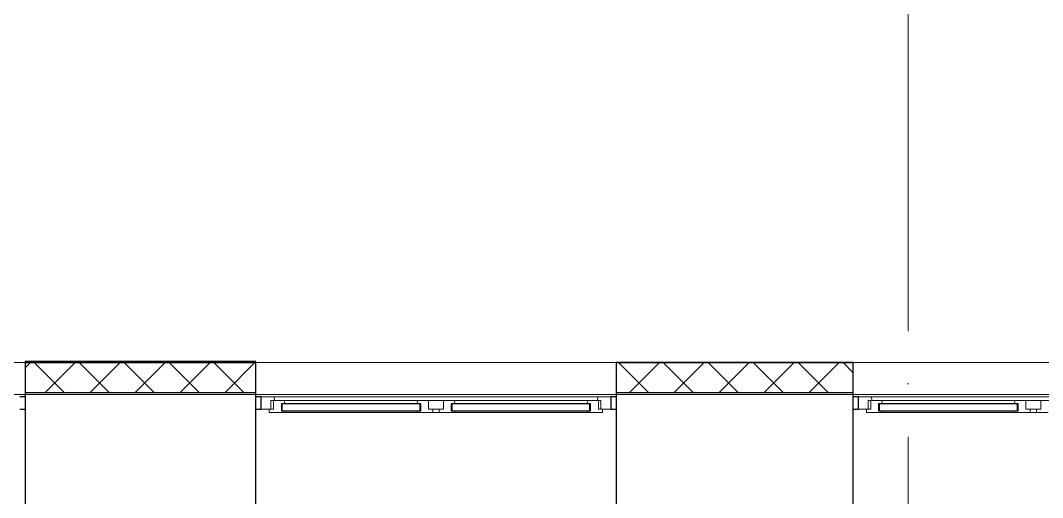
# Model space of a CAD drawing. Header units: millimetres. Extents: x -695119 to 412940, y -249585 to 622758.
# Drawn here: x 150 to 4976, y 108099 to 110354 of the extents above; entities that cross this region are included whole.
import ezdxf

# ---------------------------------------------------------------- set-up
doc = ezdxf.new("R2010")
doc.units = ezdxf.units.MM
doc.linetypes.add('ADSK_Линия сетки', pattern=[25, 20, -2.5, 0, -2.5])
for name, color, linetype, lineweight in [('_ Окна', 252, 'Continuous', 30), ('Окна', 252, 'Continuous', 9), ('Оси', 252, 'Continuous', 9), ('Стены внутренние', 252, 'Continuous', 18), ('Стены наружные', 252, 'Continuous', 18), ('Стены штриховка', 7, 'Continuous', 9)]:
    doc.layers.add(name, color=color, linetype=linetype, lineweight=lineweight)

# ---------------------------------------------------------------- blocks, each defined once
blk = doc.blocks.new('1 этаж')
at = {"layer": '_ Окна', "color": 251, "true_color": 0x636466}
for p, q in [((-44777.8, 27398.3), (-44802.8, 27398.3)), ((-43662.8, 27398.3), (-43687.8, 27398.3)), ((-43662.8, 27340.3), (-43662.8, 27398.3)), ((-43564.8, 27364.3), (-43567.8, 27364.3)), ((-43567.8, 27364.3), (-43567.8, 27332.3)), ((-42912.8, 27364.3), (-43564.8, 27364.3)), ((-43564.8, 27364.3), (-43564.8, 27332.3)), ((-43564.8, 27332.3), (-43564.8, 27364.3)), ((-42912.8, 27332.3), (-42912.8, 27364.3)), ((-42912.8, 27364.3), (-42912.8, 27332.3)), ((-42909.8, 27364.3), (-42912.8, 27364.3)), ((-42909.8, 27332.3), (-42909.8, 27364.3)), ((-42762.8, 27364.3), (-42765.8, 27364.3)), ((-42765.8, 27364.3), (-42765.8, 27332.3)), ((-42110.8, 27364.3), (-42762.8, 27364.3)), ((-42762.8, 27364.3), (-42762.8, 27332.3)), ((-42762.8, 27332.3), (-42762.8, 27364.3)), ((-42110.8, 27332.3), (-42110.8, 27364.3)), ((-42110.8, 27364.3), (-42110.8, 27332.3)), ((-42107.8, 27364.3), (-42110.8, 27364.3)), ((-42107.8, 27332.3), (-42107.8, 27364.3)), ((-41987.8, 27398.3), (-42012.8, 27398.3)), ((-42012.8, 27398.3), (-42012.8, 27340.3)), ((-40842.8, 27398.3), (-40867.8, 27398.3)), ((-40842.8, 27340.3), (-40842.8, 27398.3)), ((-40744.8, 27364.3), (-40747.8, 27364.3)), ((-40747.8, 27364.3), (-40747.8, 27332.3)), ((-40092.8, 27364.3), (-40744.8, 27364.3)), ((-40744.8, 27364.3), (-40744.8, 27332.3)), ((-40744.8, 27332.3), (-40744.8, 27364.3)), ((-40092.8, 27332.3), (-40092.8, 27364.3)), ((-40092.8, 27364.3), (-40092.8, 27332.3)), ((-40089.8, 27364.3), (-40092.8, 27364.3)), ((-40089.8, 27332.3), (-40089.8, 27364.3)), ((-44802.8, 27340.3), (-44777.8, 27340.3)), ((-43687.8, 27340.3), (-43662.8, 27340.3)), ((-43567.8, 27332.3), (-43564.8, 27332.3)), ((-43564.8, 27332.3), (-42912.8, 27332.3)), ((-42912.8, 27332.3), (-42909.8, 27332.3)), ((-42765.8, 27332.3), (-42762.8, 27332.3)), ((-42762.8, 27332.3), (-42110.8, 27332.3)), ((-42110.8, 27332.3), (-42107.8, 27332.3)), ((-42012.8, 27340.3), (-41987.8, 27340.3)), ((-40867.8, 27340.3), (-40842.8, 27340.3)), ((-40747.8, 27332.3), (-40744.8, 27332.3)), ((-40744.8, 27332.3), (-40092.8, 27332.3)), ((-40092.8, 27332.3), (-40089.8, 27332.3))]:
    blk.add_line(p, q, dxfattribs=at)
at = {"layer": '_ Окна', "color": 251, "lineweight": 18, "true_color": 0x636466}
for p, q in [((-43603.4, 27398.3), (-43662.8, 27398.3)), ((-43662.8, 27398.3), (-43662.8, 27340.3)), ((-43616.8, 27340.3), (-43616.8, 27381.3)), ((-43616.8, 27381.3), (-43604.8, 27381.3)), ((-43604.8, 27381.3), (-43604.8, 27340.3)), ((-43554.4, 27381.3), (-43604.8, 27381.3)), ((-43598.8, 27381.3), (-43603.4, 27398.3)), ((-43567.8, 27332.3), (-43567.8, 27364.3)), ((-43567.8, 27364.3), (-43549.8, 27364.3)), ((-43549.8, 27364.3), (-43554.4, 27381.3)), ((-42923.2, 27381.3), (-42927.8, 27364.3)), ((-42927.8, 27364.3), (-42909.8, 27364.3)), ((-42872.8, 27381.3), (-42923.2, 27381.3)), ((-42909.8, 27364.3), (-42909.8, 27332.3)), ((-42872.8, 27340.3), (-42872.8, 27381.3)), ((-42802.8, 27381.3), (-42802.8, 27340.3)), ((-42752.4, 27381.3), (-42802.8, 27381.3)), ((-42765.8, 27332.3), (-42765.8, 27364.3)), ((-42765.8, 27364.3), (-42747.8, 27364.3)), ((-42747.8, 27364.3), (-42752.4, 27381.3)), ((-42121.2, 27381.3), (-42125.8, 27364.3)), ((-42125.8, 27364.3), (-42107.8, 27364.3)), ((-42070.8, 27381.3), (-42121.2, 27381.3)), ((-42107.8, 27364.3), (-42107.8, 27332.3)), ((-42072.2, 27398.3), (-42076.8, 27381.3)), ((-42012.8, 27398.3), (-42072.2, 27398.3)), ((-42070.8, 27340.3), (-42070.8, 27381.3)), ((-42070.8, 27381.3), (-42058.8, 27381.3)), ((-42058.8, 27381.3), (-42058.8, 27340.3)), ((-42012.8, 27340.3), (-42012.8, 27398.3)), ((-40783.4, 27398.3), (-40842.8, 27398.3)), ((-40842.8, 27398.3), (-40842.8, 27340.3)), ((-40796.8, 27340.3), (-40796.8, 27381.3)), ((-40796.8, 27381.3), (-40784.8, 27381.3)), ((-40784.8, 27381.3), (-40784.8, 27340.3)), ((-40734.4, 27381.3), (-40784.8, 27381.3)), ((-40778.8, 27381.3), (-40783.4, 27398.3)), ((-40747.8, 27332.3), (-40747.8, 27364.3)), ((-40747.8, 27364.3), (-40729.8, 27364.3)), ((-40729.8, 27364.3), (-40734.4, 27381.3)), ((-40103.2, 27381.3), (-40107.8, 27364.3)), ((-40107.8, 27364.3), (-40089.8, 27364.3)), ((-40052.8, 27381.3), (-40103.2, 27381.3)), ((-40089.8, 27364.3), (-40089.8, 27332.3)), ((-40052.8, 27340.3), (-40052.8, 27381.3)), ((-39982.8, 27381.3), (-39982.8, 27340.3)), ((-39932.4, 27381.3), (-39982.8, 27381.3)), ((-43662.8, 27340.3), (-43624.8, 27340.3)), ((-43604.8, 27340.3), (-43624.8, 27340.3)), ((-43624.8, 27340.3), (-43624.8, 27323.3)), ((-43624.8, 27323.3), (-43568.8, 27323.3)), ((-43568.8, 27323.3), (-43567.8, 27324.3)), ((-43549.8, 27332.3), (-43567.8, 27332.3)), ((-43567.8, 27324.3), (-43566.8, 27323.3)), ((-43566.8, 27323.3), (-43552.2, 27323.3)), ((-43552.2, 27323.3), (-43549.8, 27332.3)), ((-42909.8, 27332.3), (-42927.8, 27332.3)), ((-42927.8, 27332.3), (-42925.4, 27323.3)), ((-42925.4, 27323.3), (-42910.8, 27323.3)), ((-42910.8, 27323.3), (-42909.8, 27324.3)), ((-42909.8, 27324.3), (-42908.8, 27323.3)), ((-42908.8, 27323.3), (-42852.8, 27323.3)), ((-42852.8, 27340.3), (-42872.8, 27340.3)), ((-42852.8, 27323.3), (-42852.8, 27340.3)), ((-42802.8, 27340.3), (-42822.8, 27340.3)), ((-42822.8, 27340.3), (-42822.8, 27323.3)), ((-42822.8, 27323.3), (-42766.8, 27323.3)), ((-42766.8, 27323.3), (-42765.8, 27324.3)), ((-42747.8, 27332.3), (-42765.8, 27332.3)), ((-42765.8, 27324.3), (-42764.8, 27323.3)), ((-42764.8, 27323.3), (-42750.2, 27323.3)), ((-42750.2, 27323.3), (-42747.8, 27332.3)), ((-42107.8, 27332.3), (-42125.8, 27332.3)), ((-42125.8, 27332.3), (-42123.4, 27323.3)), ((-42123.4, 27323.3), (-42108.8, 27323.3)), ((-42108.8, 27323.3), (-42107.8, 27324.3)), ((-42107.8, 27324.3), (-42106.8, 27323.3)), ((-42106.8, 27323.3), (-42050.8, 27323.3)), ((-42050.8, 27340.3), (-42070.8, 27340.3)), ((-42050.8, 27323.3), (-42050.8, 27340.3)), ((-42050.8, 27340.3), (-42012.8, 27340.3)), ((-40842.8, 27340.3), (-40804.8, 27340.3)), ((-40784.8, 27340.3), (-40804.8, 27340.3)), ((-40804.8, 27340.3), (-40804.8, 27323.3)), ((-40804.8, 27323.3), (-40748.8, 27323.3)), ((-40748.8, 27323.3), (-40747.8, 27324.3)), ((-40729.8, 27332.3), (-40747.8, 27332.3)), ((-40747.8, 27324.3), (-40746.8, 27323.3)), ((-40746.8, 27323.3), (-40732.2, 27323.3)), ((-40732.2, 27323.3), (-40729.8, 27332.3)), ((-40089.8, 27332.3), (-40107.8, 27332.3)), ((-40107.8, 27332.3), (-40105.4, 27323.3)), ((-40105.4, 27323.3), (-40090.8, 27323.3)), ((-40090.8, 27323.3), (-40089.8, 27324.3)), ((-40089.8, 27324.3), (-40088.8, 27323.3)), ((-40088.8, 27323.3), (-40032.8, 27323.3)), ((-40032.8, 27340.3), (-40052.8, 27340.3)), ((-40032.8, 27323.3), (-40032.8, 27340.3)), ((-39982.8, 27340.3), (-40002.8, 27340.3)), ((-40002.8, 27340.3), (-40002.8, 27323.3)), ((-40002.8, 27323.3), (-39946.8, 27323.3))]:
    blk.add_line(p, q, dxfattribs=at)
at = {"layer": 'Окна', "color": 251, "true_color": 0x636466}
for p, q in [((-42072.2, 27398.3), (-43603.4, 27398.3)), ((-42923.2, 27381.3), (-43554.4, 27381.3)), ((-42872.8, 27381.3), (-42802.8, 27381.3)), ((-42121.2, 27381.3), (-42752.4, 27381.3)), ((-39252.2, 27398.3), (-40783.4, 27398.3)), ((-40103.2, 27381.3), (-40734.4, 27381.3)), ((-40052.8, 27381.3), (-39982.8, 27381.3)), ((-43568.8, 27323.3), (-43566.8, 27323.3)), ((-43552.2, 27323.3), (-42925.4, 27323.3)), ((-42910.8, 27323.3), (-42908.8, 27323.3)), ((-42852.8, 27340.3), (-42822.8, 27340.3)), ((-42822.8, 27323.3), (-42852.8, 27323.3)), ((-42766.8, 27323.3), (-42764.8, 27323.3)), ((-42750.2, 27323.3), (-42123.4, 27323.3)), ((-42108.8, 27323.3), (-42106.8, 27323.3)), ((-40748.8, 27323.3), (-40746.8, 27323.3)), ((-40732.2, 27323.3), (-40105.4, 27323.3)), ((-40090.8, 27323.3), (-40088.8, 27323.3)), ((-40032.8, 27340.3), (-40002.8, 27340.3)), ((-40002.8, 27323.3), (-40032.8, 27323.3))]:
    blk.add_line(p, q, dxfattribs=at)
at = {"layer": 'Оси', "color": 251, "linetype": 'ADSK_Линия сетки', "ltscale": 100, "true_color": 0x636466}
blk.add_line((-40607.8, 32208.9), (-40607.8, 10958.3), dxfattribs=at)
at = {"layer": 'Стены внутренние', "color": 251, "true_color": 0x636466}
for p, q in [((-46527.8, 27560.3), (-44777.8, 27560.3)), ((-43687.8, 27560.3), (-41987.8, 27560.3)), ((-40867.8, 27560.3), (-39167.8, 27560.3)), ((-46527.8, 27408.3), (-44777.8, 27408.3)), ((-43687.8, 27408.3), (-41987.8, 27408.3)), ((-40867.8, 27408.3), (-39167.8, 27408.3))]:
    blk.add_line(p, q, dxfattribs=at)
at = {"layer": 'Стены внутренние', "color": 251, "lineweight": 30, "true_color": 0x636466}
for p, q in [((-43687.8, 27560.3), (-44777.8, 27560.3)), ((-44777.8, 27560.3), (-44777.8, 27418.3)), ((-43687.8, 27418.3), (-43687.8, 27560.3)), ((-40867.8, 27560.3), (-41987.8, 27560.3)), ((-41987.8, 27560.3), (-41987.8, 27418.3)), ((-40867.8, 27418.3), (-40867.8, 27560.3)), ((-43687.8, 27408.3), (-44777.8, 27408.3)), ((-44777.8, 27408.3), (-44777.8, 26858.3)), ((-43687.8, 26858.3), (-43687.8, 27408.3)), ((-40867.8, 27408.3), (-41987.8, 27408.3)), ((-41987.8, 27408.3), (-41987.8, 26858.3)), ((-40867.8, 26858.3), (-40867.8, 27408.3))]:
    blk.add_line(p, q, dxfattribs=at)
at = {"layer": 'Стены внутренние', "color": 251, "linetype": 'Continuous', "lineweight": 9, "true_color": 0x636466}
for p, q in [((-44775.8, 27537), (-44754.5, 27558.3)), ((-44592.9, 27418.3), (-44732.9, 27558.3)), ((-44682.4, 27418.3), (-44542.4, 27558.3)), ((-44380.7, 27418.3), (-44520.7, 27558.3)), ((-44470.2, 27418.3), (-44330.2, 27558.3)), ((-44168.6, 27418.3), (-44308.6, 27558.3)), ((-44258.1, 27418.3), (-44118.1, 27558.3)), ((-43956.5, 27418.3), (-44096.5, 27558.3)), ((-44046, 27418.3), (-43906, 27558.3)), ((-44040.1, 27558.3), (-44041.3, 27560.3)), ((-43744.3, 27418.3), (-43884.3, 27558.3)), ((-43833.8, 27418.3), (-43693.8, 27558.3)), ((-41835.1, 27418.3), (-41975.1, 27558.3)), ((-41924.7, 27418.3), (-41784.7, 27558.3)), ((-41623, 27418.3), (-41763, 27558.3)), ((-41712.5, 27418.3), (-41572.5, 27558.3)), ((-41410.9, 27418.3), (-41550.9, 27558.3)), ((-41500.4, 27418.3), (-41360.4, 27558.3)), ((-41198.7, 27418.3), (-41338.7, 27558.3)), ((-41288.3, 27418.3), (-41148.3, 27558.3)), ((-40986.6, 27418.3), (-41126.6, 27558.3)), ((-41076.1, 27418.3), (-40936.1, 27558.3)), ((-40869.8, 27513.6), (-40914.5, 27558.3)), ((-44775.8, 27460.3), (-44777.8, 27456.9))]:
    blk.add_line(p, q, dxfattribs=at)
at = {"layer": 'Стены наружные', "color": 251, "lineweight": 30, "true_color": 0x636466}
for p, q in [((-43687.8, 27565.3), (-44777.8, 27565.3)), ((-44777.8, 27565.3), (-44777.8, 27560.3)), ((-44777.8, 27560.3), (-43687.8, 27560.3)), ((-43687.8, 27560.3), (-43687.8, 27565.3)), ((-44777.8, 27418.3), (-44777.8, 27408.3)), ((-43687.8, 27408.3), (-43687.8, 27418.3)), ((-41987.8, 27418.3), (-41987.8, 27408.3)), ((-40867.8, 27408.3), (-40867.8, 27418.3))]:
    blk.add_line(p, q, dxfattribs=at)
at = {"layer": 'Стены наружные', "color": 251, "linetype": 'Continuous', "lineweight": 9, "true_color": 0x636466}
blk.add_line((-44041.3, 27560.3), (-44044.2, 27565.3), dxfattribs=at)
at = {"layer": 'Стены штриховка', "color": 251, "true_color": 0x636466}
for p, q in [((-43689.8, 27558.3), (-44775.8, 27558.3)), ((-44775.8, 27418.3), (-44775.8, 27558.3)), ((-43689.8, 27558.3), (-43689.8, 27418.3)), ((-40869.8, 27558.3), (-41985.8, 27558.3)), ((-41985.8, 27418.3), (-41985.8, 27558.3)), ((-40869.8, 27558.3), (-40869.8, 27418.3)), ((-44777.8, 27418.3), (-43687.8, 27418.3)), ((-41987.8, 27418.3), (-40867.8, 27418.3))]:
    blk.add_line(p, q, dxfattribs=at)

msp = doc.modelspace()

# ---------------------------------------------------------------- block references
msp.add_blockref('1 этаж', (44950.089, 81176.937))

doc.saveas('drawing.dxf')
